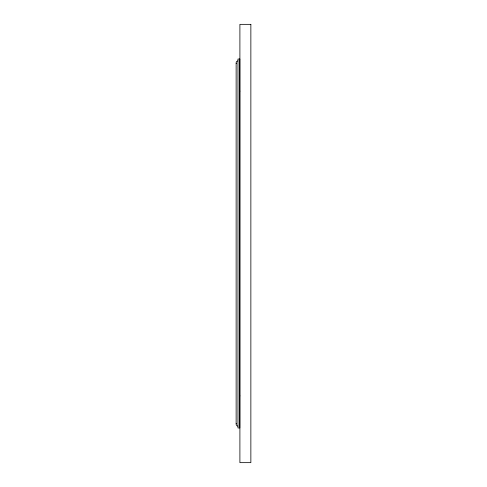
<?xml version="1.0" encoding="UTF-8"?>
<svg xmlns="http://www.w3.org/2000/svg" width="487" height="487" viewBox="0 0 487 487"><rect width="100%" height="100%" fill="white"/><g stroke="black" fill="none" stroke-linecap="round" stroke-linejoin="round"><path stroke-width="0.73" d="M236.201 62.226L236.67 61.411L237.966 60.875M236.201 423.824L236.384 423.386M239.902 91.118L239.446 91.118L239.446 395.882L239.902 395.882M237.966 426.125L237.053 425.882L236.201 424.774M236.201 63.176L236.384 63.614M236.14 62.701L236.14 424.299M250.86 24.35L239.902 24.35L239.902 462.65L250.86 462.65L250.86 24.35M239.793 59.049L237.966 59.049L237.966 427.951L239.793 427.951L239.793 59.049"/></g></svg>
